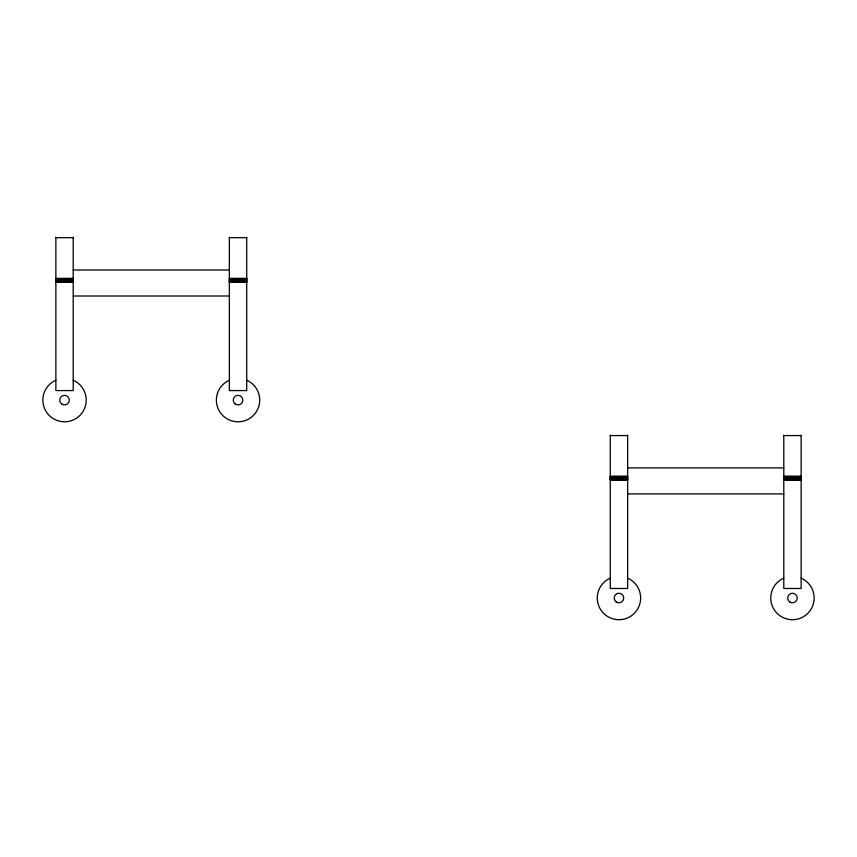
<?xml version="1.0" encoding="UTF-8"?>
<svg xmlns="http://www.w3.org/2000/svg" width="857" height="857" viewBox="0 0 857 857"><rect width="100%" height="100%" fill="white"/><g stroke="black" fill="none" stroke-linecap="round" stroke-linejoin="round"><path stroke-width="1.29" d="M55.866 380.262L55.373 380.465A21.693 21.693 0 0 0 47.521 413.567A21.693 21.693 0 0 0 81.554 413.567A21.693 21.693 0 0 0 73.702 380.465L73.209 380.262M229.365 380.262L228.883 380.465A21.693 21.693 0 0 0 221.031 413.567A21.693 21.693 0 0 0 255.054 413.567A21.693 21.693 0 0 0 247.212 380.465L246.72 380.262M610.28 578.164L609.788 578.357A21.693 21.693 0 0 0 601.946 611.469A21.693 21.693 0 0 0 635.969 611.469A21.693 21.693 0 0 0 628.117 578.357L627.635 578.164M783.791 578.164L783.298 578.357A21.693 21.693 0 0 0 775.446 611.469A21.693 21.693 0 0 0 809.479 611.469A21.693 21.693 0 0 0 801.627 578.357L801.134 578.164M55.866 237.668L73.209 237.668M229.365 237.668L246.72 237.668M73.209 269.987L229.365 269.987M55.866 278.364L73.209 278.364M229.365 278.364L246.72 278.364M55.866 278.632L73.209 278.632M229.365 278.632L246.72 278.632M55.866 278.996L73.209 278.996M229.365 278.996L246.72 278.996M55.866 279.425L73.209 279.425M229.365 279.425L246.72 279.425M55.866 279.896L73.209 279.896M229.365 279.896L246.72 279.896M55.866 280.4L73.209 280.4M229.365 280.4L246.72 280.4M55.866 280.892L73.209 280.892M229.365 280.892L246.72 280.892M55.866 281.353L73.209 281.353M229.365 281.353L246.72 281.353M55.866 281.771L73.209 281.771M229.365 281.771L246.72 281.771M55.866 282.114L73.209 282.114M229.365 282.114L246.72 282.114M55.866 282.36L73.209 282.36M229.365 282.36L246.72 282.36M73.209 296.008L229.365 296.008M610.28 435.57L627.635 435.57M783.791 435.57L801.134 435.57M627.635 467.89L783.791 467.89M610.28 476.267L627.635 476.267M783.791 476.267L801.134 476.267M610.28 476.535L627.635 476.535M783.791 476.535L801.134 476.535M610.28 476.899L627.635 476.899M783.791 476.899L801.134 476.899M610.28 477.328L627.635 477.328M783.791 477.328L801.134 477.328M610.28 477.799L627.635 477.799M783.791 477.799L801.134 477.799M610.28 478.292L627.635 478.292M783.791 478.292L801.134 478.292M610.28 478.795L627.635 478.795M783.791 478.795L801.134 478.795M610.28 479.256L627.635 479.256M783.791 479.256L801.134 479.256M610.28 479.674L627.635 479.674M783.791 479.674L801.134 479.674M610.28 480.016L627.635 480.016M783.791 480.016L801.134 480.016M610.28 480.263L627.635 480.263M783.791 480.263L801.134 480.263M627.635 493.911L783.791 493.911M801.134 435.195L801.134 588.48L783.791 588.48L783.791 435.195M627.635 435.195L627.635 588.48L610.28 588.48L610.28 435.195M246.72 237.293L246.72 390.578L229.365 390.578L229.365 237.293M73.209 237.293L73.209 390.578L55.866 390.578L55.866 237.293M61.875 404.075A4.767 4.767 0 0 0 69.299 400.444A4.767 4.767 0 0 0 62.443 395.827A4.767 4.767 0 0 0 61.875 404.075M235.386 404.075A4.767 4.767 0 0 0 242.81 400.444A4.767 4.767 0 0 0 235.943 395.827A4.767 4.767 0 0 0 235.386 404.075M789.8 601.978A4.767 4.767 0 0 0 797.224 598.347A4.767 4.767 0 0 0 790.368 593.73A4.767 4.767 0 0 0 789.8 601.978M616.29 601.978A4.767 4.767 0 0 0 623.714 598.347A4.767 4.767 0 0 0 616.858 593.73A4.767 4.767 0 0 0 616.29 601.978"/></g></svg>
